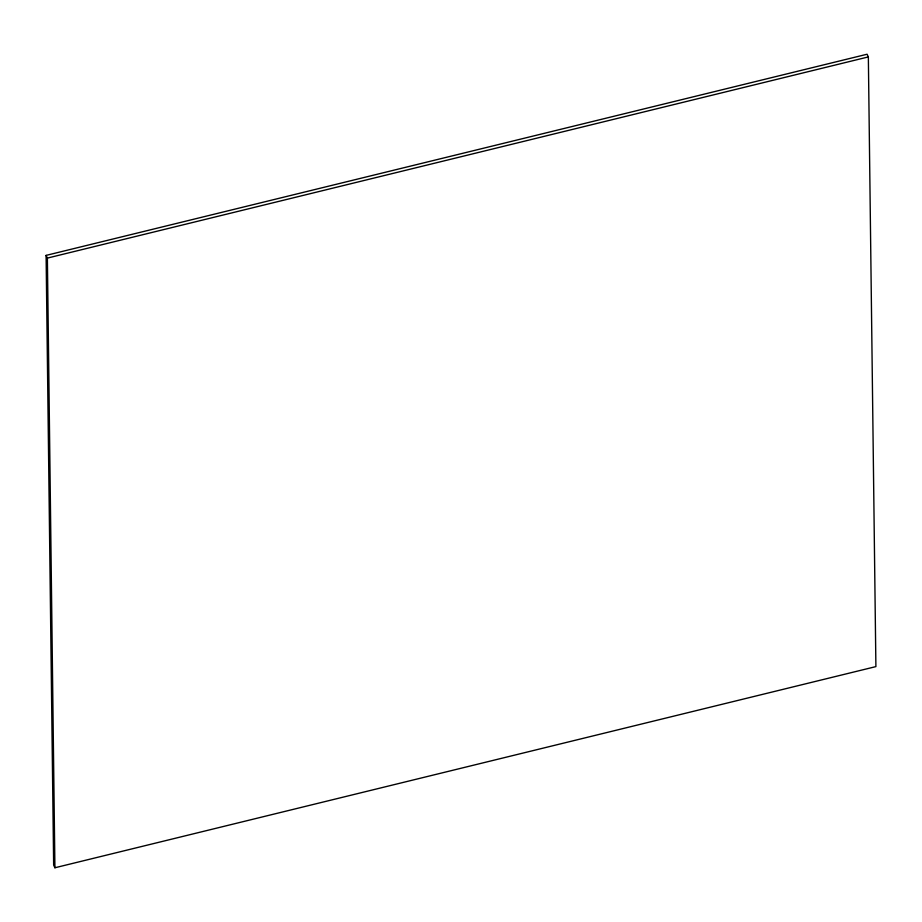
<?xml version="1.0" encoding="UTF-8"?>
<svg xmlns="http://www.w3.org/2000/svg" width="922" height="922" viewBox="0 0 922 922"><rect width="100%" height="100%" fill="white"/><g stroke="black" fill="none" stroke-linecap="round" stroke-linejoin="round"><path stroke-width="1.38" d="M46.1 255.394L867.083 54.237L868.351 56.922L875.9 666.606L54.917 867.763L53.649 865.078L46.1 255.394L47.379 258.091L54.917 867.763M47.379 258.091L868.351 56.922"/></g></svg>
